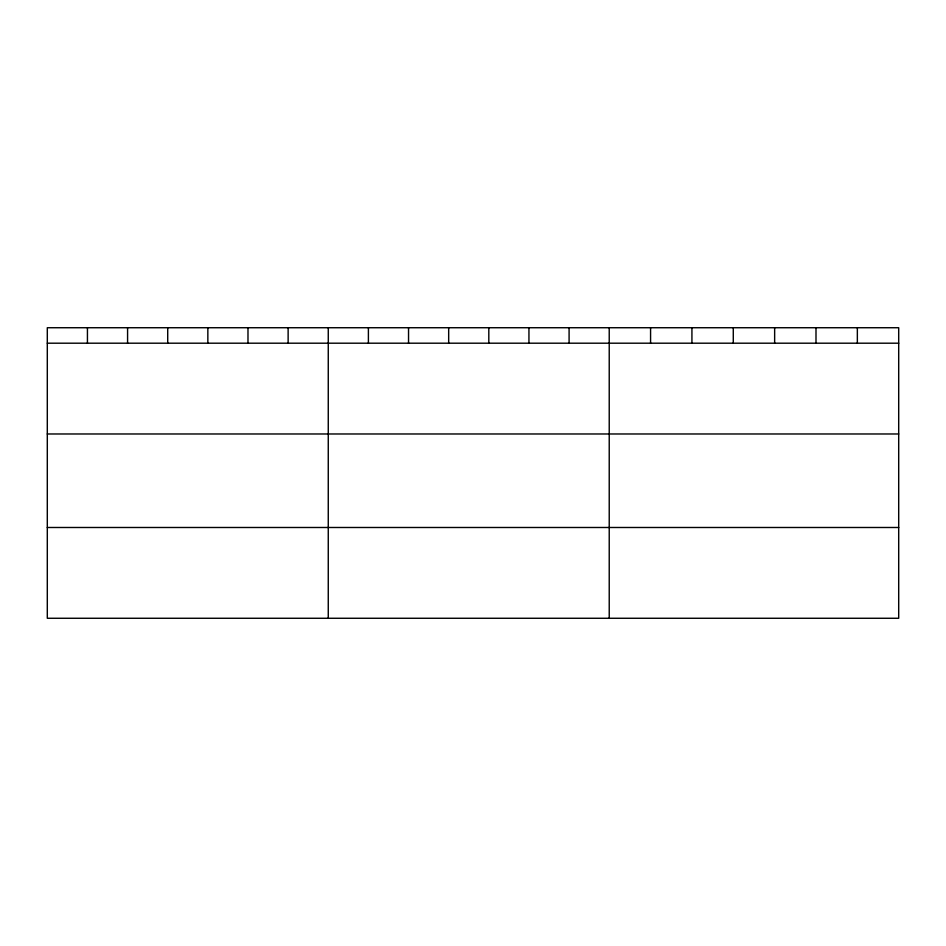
<?xml version="1.0" encoding="UTF-8"?>
<svg xmlns="http://www.w3.org/2000/svg" width="946" height="946" viewBox="0 0 946 946"><rect width="100%" height="100%" fill="white"/><g stroke="black" fill="none" stroke-linecap="round" stroke-linejoin="round"><path stroke-width="1.42" d="M898.7 343.197L898.7 618.27L47.3 618.27L47.3 327.73L898.7 327.73L898.7 343.197L47.3 343.197M47.3 433.978L898.7 433.978M47.3 527.49L898.7 527.49M857.348 327.73L857.348 343.197M815.996 327.73L815.996 343.197M774.644 327.73L774.644 343.197M733.28 327.73L733.28 343.197M691.928 327.73L691.928 343.197M650.576 327.73L650.576 343.197M609.224 327.73L609.224 618.27M569.09 327.73L569.09 343.197M528.944 327.73L528.944 343.197M488.81 327.73L488.81 343.197M448.676 327.73L448.676 343.197M408.542 327.73L408.542 343.197M368.396 327.73L368.396 343.197M328.262 327.73L328.262 618.27M288.128 327.73L288.128 343.197M247.982 327.73L247.982 343.197M207.848 327.73L207.848 343.197M167.714 327.73L167.714 343.197M127.58 327.73L127.58 343.197M87.434 327.73L87.434 343.197"/></g></svg>
